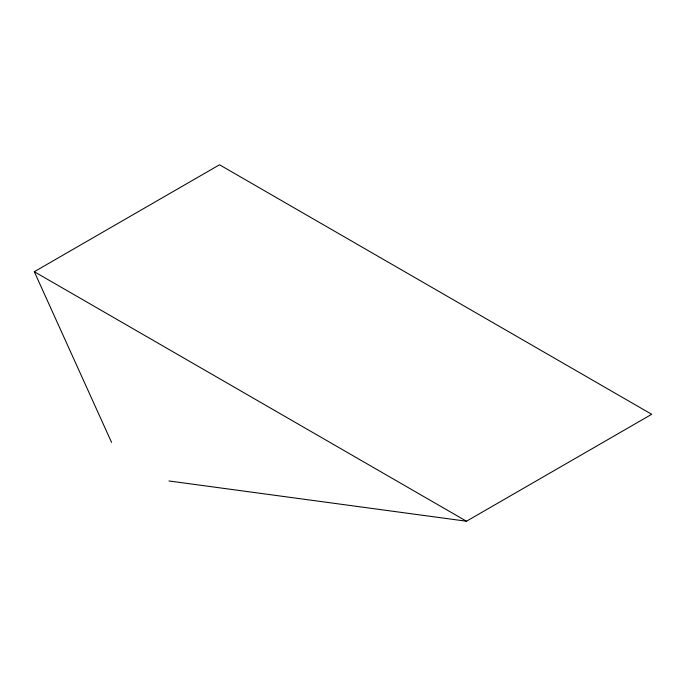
<?xml version="1.0" encoding="UTF-8"?>
<svg xmlns="http://www.w3.org/2000/svg" width="686" height="686" viewBox="0 0 686 686"><rect width="100%" height="100%" fill="white"/><g stroke="black" fill="none" stroke-linecap="round" stroke-linejoin="round"><path stroke-width="1.03" d="M111.569 442.41L34.3 271.707L219.52 164.777L651.7 414.293L466.48 521.223L168.945 480.963M34.3 271.707L466.48 521.223"/></g></svg>
